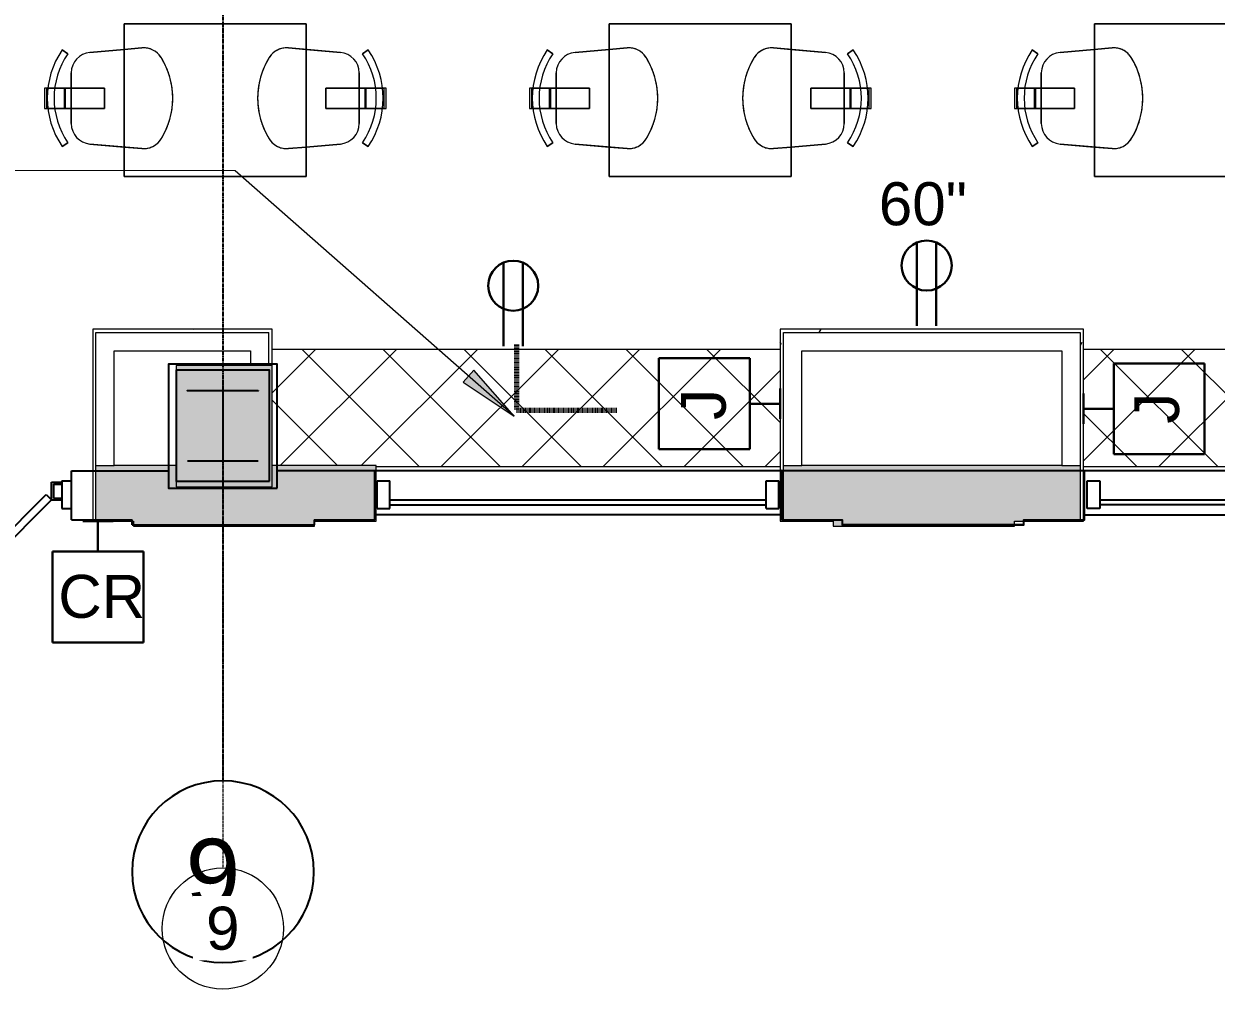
# Model space of a CAD drawing. Header units: inches. Extents: x 25273 to 28081, y 11840 to 13753.
# Drawn here: x 27502.4 to 27738.3, y 12012.5 to 12203.6 of the extents above; entities that cross this region are included whole.
import ezdxf
from ezdxf.xclip import XClip

# ---------------------------------------------------------------- set-up
doc = ezdxf.new("R2010")
doc.units = ezdxf.units.IN
doc.header["$MEASUREMENT"] = 0
doc.header["$XCLIPFRAME"] = 2
for name, pattern in [('L1$0$Plaza America BA02$0$CENTER2', [1.125, 0.75, -0.125, 0.125, -0.125]), ('L1$0$Plaza America BA02$0$DASHDOT', [1, 0.5, -0.25, 0, -0.25]), ('X1$0$Dash 1_8_', [0.25, 0.125, -0.125]), ('X1$0$Grid Line 1_2_', [0.875, 0.5, -0.125, 0.125, -0.125])]:
    doc.linetypes.add(name, pattern=pattern)
for name, color, linetype in [('L1$0$A-Cols-Extr', 3, 'Continuous'), ('L1$0$A-Glaz', 92, 'Continuous'), ('L1$0$A-Wall-Extr', 7, 'Continuous'), ('L1$0$Plaza America BA02$0$14', 5, 'L1$0$Plaza America BA02$0$DASHDOT'), ('L1$0$Plaza America BA02$0$A-Column grid', 252, 'L1$0$Plaza America BA02$0$CENTER2')]:
    doc.layers.add(name, color=color, linetype=linetype)
for name, color, linetype, lineweight in [('X1$0$A-ANNO-KEYN', 231, 'Continuous', 9), ('X1$0$A-ANNO-NOTE', 131, 'Continuous', 30), ('X1$0$A-DETL', 90, 'Continuous', 13), ('X1$0$A-WALL', 113, 'Continuous', 13), ('X1$0$A-WALL-PATT', 111, 'Continuous', 13), ('X1$0$I-FURN', 30, 'Continuous', 9), ('X1$0$I-WALL', 2, 'Continuous', 13), ('X1$0$Plaza America_Tower 1_2nd Floor -REVIT_dwg', 8, 'Continuous', 9), ('X1$0$Q-CASE', 31, 'Continuous', 9), ('X1$0$S-COLS', 52, 'Continuous', 13), ('X1$0$S-GRID', 1, 'Continuous', 9), ('X1$0$S-GRID-IDEN', 1, 'Continuous', 9)]:
    doc.layers.add(name, color=color, linetype=linetype, lineweight=lineweight)
doc.styles.add('L1$0$Plaza America BA02$0$MONOTXT', font='MONOTXT', dxfattribs={"height": 0.2})
doc.styles.add('X1$0$Arial', font='arial.ttf', dxfattribs={"height": 8.851796})
doc.styles.add('X1$0$Swis721 Lt BT', font='swissl.ttf', dxfattribs={"height": 8.514638})
pattern_1 = [(0, (0, 0), (30.72, 7.68), [1.267, -21.773, 1.267, -21.773, -122.88]), (0, (0, 0), (30.72, 7.68), [-46.08, 1.267, -44.813, 1.267, -21.773, -53.76]), (0, (0, 0), (30.72, 7.68), [-115.2, 1.267, -14.093, 1.267, -37.133]), (120, (11.52, 3.84), (-22.0110751, 22.7643004), [1.267, -21.773, 1.267, -21.773, -122.88]), (120, (11.52, 3.84), (-22.0110751, 22.7643004), [-46.08, 1.267, -44.813, 1.267, -21.773, -53.76]), (120, (11.52, 3.84), (-22.0110751, 22.7643004), [-115.2, 1.267, -14.093, 1.267, -37.133]), (240, (15.36, 19.2), (-8.7089249, -30.4443004), [1.267, -21.773, 1.267, -21.773, -122.88]), (240, (15.36, 19.2), (-8.7089249, -30.4443004), [-46.08, 1.267, -44.813, 1.267, -21.773, -53.76]), (240, (15.36, 19.2), (-8.7089249, -30.4443004), [-115.2, 1.267, -14.093, 1.267, -37.133])]

# ---------------------------------------------------------------- blocks, each defined once
blk = doc.blocks.new('L1')
at = {"layer": 'L1$0$A-Cols-Extr'}
for points in [[(27552.47, 12111.73), (27552.47, 12136.23), (27530.99, 12136.23), (27530.99, 12111.73)], [(27550.98, 12113.07), (27550.98, 12135.07), (27532.48, 12135.07), (27532.48, 12113.07)], [(27548.73, 12131.07), (27548.73, 12130.98), (27534.73, 12130.98), (27534.73, 12131.07)]]:
    blk.add_lwpolyline(points, close=True, dxfattribs=at)
for points in [[(27541.73, 12130.98), (27541.73, 12116.98)], [(27548.73, 12117.07), (27534.73, 12117.07)]]:
    blk.add_lwpolyline(points, dxfattribs=at)
at = {"layer": 'L1$0$A-Glaz'}
for p, q in [((27509.87, 12113.17), (27511.76, 12113.17)), ((27509.87, 12113.17), (27509.87, 12107.67)), ((27511.76, 12105.43), (27511.76, 12115.17)), ((27571.81, 12105.43), (27571.81, 12115.17)), ((27712.31, 12115.17), (27571.81, 12115.17)), ((27572.31, 12107.67), (27572.31, 12113.17)), ((27572.31, 12113.17), (27574.81, 12113.17)), ((27574.81, 12107.67), (27574.81, 12113.17)), ((27649.31, 12107.67), (27649.31, 12113.17)), ((27649.31, 12113.17), (27651.81, 12113.17)), ((27651.81, 12107.67), (27651.81, 12113.17)), ((27652.31, 12105.43), (27652.31, 12115.17)), ((27690.81, 12115.17), (27690.81, 12115.17)), ((27712.31, 12105.43), (27712.31, 12115.17)), ((27857.06, 12115.17), (27712.31, 12115.17)), ((27712.81, 12107.67), (27712.81, 12113.17)), ((27712.81, 12113.17), (27715.31, 12113.17)), ((27715.31, 12113.17), (27715.31, 12107.67)), ((27507.85, 12112.87), (27509.87, 12112.87)), ((27507.85, 12109.37), (27507.85, 12112.87)), ((27508.22, 12112.49), (27509.85, 12112.49)), ((27508.22, 12112.49), (27508.22, 12109.74)), ((27481.33, 12084.97), (27506.78, 12110.43)), ((27507.85, 12109.37), (27482.39, 12083.91)), ((27506.78, 12110.43), (27507.85, 12109.37)), ((27507.85, 12109.37), (27509.87, 12109.37)), ((27508.22, 12109.74), (27509.85, 12109.74)), ((27574.81, 12109.42), (27649.31, 12109.42)), ((27715.31, 12109.42), (27746.18, 12109.42)), ((27509.87, 12107.67), (27511.76, 12107.67)), ((27652.31, 12106.42), (27571.81, 12106.42)), ((27572.31, 12107.67), (27574.81, 12107.67)), ((27574.81, 12108.42), (27649.31, 12108.42)), ((27649.31, 12107.67), (27651.81, 12107.67)), ((27712.31, 12106.42), (27857.06, 12106.42)), ((27715.31, 12107.67), (27712.81, 12107.67)), ((27746.18, 12108.42), (27715.31, 12108.42)), ((27652.31, 12105.43), (27664.31, 12105.43)), ((27664.31, 12105.43), (27664.31, 12104.43)), ((27700.31, 12104.43), (27664.31, 12104.43)), ((27700.31, 12105.43), (27712.31, 12105.43)), ((27700.31, 12104.43), (27700.31, 12105.43))]:
    blk.add_line(p, q, dxfattribs=at)
at = {"layer": 'L1$0$A-Wall-Extr'}
for p, q in [((27511.81, 12115.17), (27530.99, 12115.17)), ((27571.81, 12115.17), (27552.47, 12115.17)), ((27511.81, 12105.43), (27523.81, 12105.43)), ((27523.81, 12104.43), (27523.81, 12105.43)), ((27523.81, 12104.43), (27559.81, 12104.43)), ((27559.81, 12105.43), (27571.81, 12105.43)), ((27559.81, 12105.43), (27559.81, 12104.43))]:
    blk.add_line(p, q, dxfattribs=at)
at = {"layer": 'L1$0$A-Wall-Extr', "linetype": 'Continuous', "flags": 128}
blk.add_lwpolyline([(27652.31, 12105.43), (27664.31, 12105.43), (27664.31, 12104.43), (27700.31, 12104.43), (27700.31, 12105.43), (27712.31, 12105.43), (27712.31, 12115.17), (27652.31, 12115.18)], close=True, dxfattribs=at)
at = {"layer": 'L1$0$Plaza America BA02$0$14', "linetype": 'Continuous'}
blk.add_ellipse((27541.77, 12035.78), major_axis=(18, 0), ratio=0.99964, start_param=0, end_param=6.283175, dxfattribs=at)
at = {"layer": 'L1$0$Plaza America BA02$0$A-Column grid'}
blk.add_line((27541.73, 12300.7), (27541.73, 12053.77), dxfattribs=at)
at = {"layer": 'L1$0$Plaza America BA02$0$14', "linetype": 'Continuous', "style": 'L1$0$Plaza America BA02$0$MONOTXT', "width": 1.000361}
blk.add_text('9', height=13.49, dxfattribs=at).set_placement((27533.95, 12028.8))
blk = doc.blocks.new('X1$0$C-Counter Top - ADJ HEIGHT-5035332-FIRST FLOOR POWER _ SIGNAL')
at = {"layer": 'X1$0$Q-CASE'}
h = blk.add_hatch(dxfattribs=at)
h.set_pattern_fill('FP1_4', color=256, style=0, pattern_type=2)
h.set_pattern_definition([(225, (27815.952, 12115.168), (8.012227, -8.012227), []), (315, (27815.952, 12115.168), (8.012227, 8.012227), [])])
h.paths.add_polyline_path([(103.9, -0.75), (-47.26, -0.75), (-47.26, -24), (103.9, -24), (103.9, -1)], flags=0)
for p, q in [((103.9, 0), (-41.11, 0)), ((-47.26, -0.25), (-47.26, -0.75)), ((-47.26, -0.75), (-47.26, -24)), ((-47.26, -0.75), (103.9, -0.75)), ((-47.26, -24), (103.9, -24))]:
    blk.add_line(p, q, dxfattribs=at)
blk = doc.blocks.new('X1$0$C-Counter Top - ADJ HEIGHT-5149138-FIRST FLOOR POWER _ SIGNAL')
at = {"layer": 'X1$0$Q-CASE'}
h = blk.add_hatch(dxfattribs=at)
h.set_pattern_fill('FP1_5', color=256, style=0, pattern_type=2)
h.set_pattern_definition([(225, (27605.419, 12115.173), (8.012227, -8.012227), []), (315, (27605.419, 12115.173), (8.012227, 8.012227), [])])
h.paths.add_polyline_path([(33.36, -0.75), (-46.64, -0.75), (-46.64, -24), (53.94, -24), (53.94, -1), (33.36, -1)], flags=0)
for p, q in [((33.36, 0), (-46.64, 0)), ((-46.64, -0.75), (33.36, -0.75)), ((-46.64, -24), (53.94, -24))]:
    blk.add_line(p, q, dxfattribs=at)
blk = doc.blocks.new('X1$0$30 x 60 table22 - 30 x 60 table-5036654-FIRST FLOOR POWER _ SIGNAL')
at = {"layer": 'X1$0$I-FURN'}
for p, q in [((3042.85, 795.88), (3006.85, 795.88)), ((3006.85, 795.88), (3006.85, 765.65)), ((3006.85, 765.65), (3006.85, 795.88)), ((3006.85, 795.88), (3042.85, 795.88)), ((3042.85, 765.65), (3042.85, 795.88)), ((3042.85, 795.88), (3042.85, 765.65)), ((3006.85, 765.65), (3042.85, 765.65)), ((3042.85, 765.65), (3006.85, 765.65))]:
    blk.add_line(p, q, dxfattribs=at)
blk = doc.blocks.new('X1$0$F-Chairs1 - Side 01-V161-FIRST FLOOR POWER _ SIGNAL')
at = {"layer": 'X1$0$I-FURN'}
for p, q in [((-9.07, 9.03), (-9.96, 19.32)), ((-9.96, 19.32), (-9.66, 15.81)), ((-9.66, 15.81), (-9.96, 19.32)), ((9.96, 19.32), (9.07, 9.03)), ((9.66, 15.81), (9.96, 19.32)), ((9.96, 19.32), (9.66, 15.81)), ((-9.66, 15.81), (-9.07, 9.03)), ((-9.07, 9.03), (-9.66, 15.81)), ((9.07, 9.03), (9.66, 15.81)), ((9.66, 15.81), (9.07, 9.03)), ((-2, 11.91), (-2, 5.32)), ((2, 11.91), (-2, 11.91)), ((-2, 11.91), (2, 11.91)), ((-2, 5.32), (-2, 11.91)), ((2, 11.91), (2, 5.32)), ((2, 5.32), (2, 11.91)), ((5.02, 5.32), (-5.02, 5.32)), ((-5.02, 5.32), (5.02, 5.32)), ((5.02, 5.32), (-5.02, 5.32)), ((-2, 5.32), (-2, 3.91)), ((-2, 4.21), (-2, 5.32)), ((2, 5.32), (2, 4.21)), ((2, 3.91), (2, 5.32)), ((-9.57, 3.52), (-8.8, 4.64)), ((-8.8, 4.64), (-9.57, 3.52)), ((-9.57, 3.52), (-8.8, 4.64)), ((2, 4.21), (-2, 4.21)), ((-2, 2.09), (-2, 4.21)), ((-2, 3.91), (-2, 2.09)), ((-2, 3.91), (2, 3.91)), ((2, 4.21), (2, 2.09)), ((2, 2.09), (2, 3.91)), ((8.8, 4.64), (9.57, 3.52)), ((9.57, 3.52), (8.8, 4.64)), ((8.8, 4.64), (9.57, 3.52)), ((-2, 2.09), (-2, 0.72)), ((-2, 0.72), (-2, 2.09)), ((-2, 0.72), (-2, 0)), ((-2, 0.46), (-2, 0.72)), ((2, 0.46), (-2, 0.46)), ((-2, 0.46), (-2, 0)), ((2, 0.46), (-2, 0.46)), ((2, 2.09), (2, 0.72)), ((2, 0.72), (2, 2.09)), ((2, 0.72), (2, 0.46)), ((2, 0), (2, 0.72)), ((2, 0), (2, 0.46)), ((-2, 0), (2, 0)), ((-2, 0), (2, 0))]:
    blk.add_line(p, q, dxfattribs=at)
for centre, radius, start, end in [((0, 10.06), 15.35, 58.407, 121.593), ((0, 10.06), 15.35, 58.407, 121.593), ((0, 10.06), 15.35, 112.5665, 121.593), ((0, 10.06), 15.35, 103.5399, 112.5665), ((0, 10.06), 15.35, 94.5133, 103.5399), ((0, 10.06), 15.35, 85.4867, 94.5133), ((0, 10.06), 15.35, 76.4601, 85.4867), ((0, 10.06), 15.35, 67.4335, 76.4601), ((0, 10.06), 15.35, 58.407, 67.4335), ((-5.91, 19.67), 4.06, 121.593, 184.9697), ((-5.91, 19.67), 4.06, 121.593, 184.9697), ((-5.91, 19.67), 4.06, 146.9437, 159.6191), ((-5.91, 19.67), 4.06, 134.2684, 146.9437), ((-5.91, 19.67), 4.06, 121.593, 134.2684), ((5.91, 19.67), 4.06, 355.0303, 58.407), ((5.91, 19.67), 4.06, 355.0303, 58.407), ((5.91, 19.67), 4.06, 45.7316, 58.407), ((5.91, 19.67), 4.06, 33.0563, 45.7316), ((5.91, 19.67), 4.06, 20.3809, 33.0563), ((-5.91, 19.67), 4.06, 172.2944, 184.9697), ((-5.91, 19.67), 4.06, 159.6191, 172.2944), ((5.91, 19.67), 4.06, 7.7056, 20.3809), ((5.91, 19.67), 4.06, 355.0303, 7.7056), ((-5.02, 9.38), 4.06, 184.9697, 270), ((-5.02, 9.38), 4.06, 184.9697, 270), ((-5.02, 9.38), 4.06, 184.9697, 270), ((5.02, 9.38), 4.06, 270, 355.0303), ((5.02, 9.38), 4.06, 270, 355.0303), ((5.02, 9.38), 4.06, 270, 355.0303), ((0, 17.51), 16.94, 235.6197, 304.3803), ((0, 17.51), 16.94, 235.6197, 304.3803), ((0, 17.51), 16.94, 235.6197, 304.3803), ((0, 17.51), 15.59, 235.6197, 304.3803), ((0, 17.51), 15.59, 235.6197, 304.3803), ((0, 17.51), 15.59, 235.6197, 304.3803)]:
    blk.add_arc(centre, radius, start, end, dxfattribs=at)
blk = doc.blocks.new('X1$0$30 x 60 table31 - 30 x 60 table-5036719-FIRST FLOOR POWER _ SIGNAL')
at = {"layer": 'X1$0$I-FURN'}
for p, q in [((3042.85, 795.88), (3006.85, 795.88)), ((3006.85, 795.88), (3006.85, 765.65)), ((3006.85, 765.65), (3006.85, 795.88)), ((3006.85, 795.88), (3042.85, 795.88)), ((3042.85, 765.65), (3042.85, 795.88)), ((3042.85, 795.88), (3042.85, 765.65)), ((3006.85, 765.65), (3042.85, 765.65)), ((3042.85, 765.65), (3006.85, 765.65))]:
    blk.add_line(p, q, dxfattribs=at)
blk = doc.blocks.new('X1$0$F-Chairs1 - Side 01-V162-FIRST FLOOR POWER _ SIGNAL')
at = {"layer": 'X1$0$I-FURN'}
for p, q in [((-9.07, 9.03), (-9.96, 19.32)), ((-9.96, 19.32), (-9.66, 15.81)), ((-9.66, 15.81), (-9.96, 19.32)), ((9.96, 19.32), (9.07, 9.03)), ((9.66, 15.81), (9.96, 19.32)), ((9.96, 19.32), (9.66, 15.81)), ((-9.66, 15.81), (-9.07, 9.03)), ((-9.07, 9.03), (-9.66, 15.81)), ((9.07, 9.03), (9.66, 15.81)), ((9.66, 15.81), (9.07, 9.03)), ((-2, 11.91), (-2, 5.32)), ((2, 11.91), (-2, 11.91)), ((-2, 11.91), (2, 11.91)), ((-2, 5.32), (-2, 11.91)), ((2, 11.91), (2, 5.32)), ((2, 5.32), (2, 11.91)), ((5.02, 5.32), (-5.02, 5.32)), ((-5.02, 5.32), (5.02, 5.32)), ((5.02, 5.32), (-5.02, 5.32)), ((-2, 5.32), (-2, 3.91)), ((-2, 4.21), (-2, 5.32)), ((2, 5.32), (2, 4.21)), ((2, 3.91), (2, 5.32)), ((-9.57, 3.52), (-8.8, 4.64)), ((-8.8, 4.64), (-9.57, 3.52)), ((-9.57, 3.52), (-8.8, 4.64)), ((2, 4.21), (-2, 4.21)), ((-2, 2.09), (-2, 4.21)), ((-2, 3.91), (-2, 2.09)), ((-2, 3.91), (2, 3.91)), ((2, 4.21), (2, 2.09)), ((2, 2.09), (2, 3.91)), ((8.8, 4.64), (9.57, 3.52)), ((9.57, 3.52), (8.8, 4.64)), ((8.8, 4.64), (9.57, 3.52)), ((-2, 2.09), (-2, 0.72)), ((-2, 0.72), (-2, 2.09)), ((-2, 0.72), (-2, 0)), ((-2, 0.46), (-2, 0.72)), ((2, 0.46), (-2, 0.46)), ((-2, 0.46), (-2, 0)), ((2, 0.46), (-2, 0.46)), ((2, 2.09), (2, 0.72)), ((2, 0.72), (2, 2.09)), ((2, 0.72), (2, 0.46)), ((2, 0), (2, 0.72)), ((2, 0), (2, 0.46)), ((-2, 0), (2, 0)), ((-2, 0), (2, 0))]:
    blk.add_line(p, q, dxfattribs=at)
for centre, radius, start, end in [((0, 10.06), 15.35, 58.407, 121.593), ((0, 10.06), 15.35, 58.407, 121.593), ((0, 10.06), 15.35, 112.5665, 121.593), ((0, 10.06), 15.35, 103.5399, 112.5665), ((0, 10.06), 15.35, 94.5133, 103.5399), ((0, 10.06), 15.35, 85.4867, 94.5133), ((0, 10.06), 15.35, 76.4601, 85.4867), ((0, 10.06), 15.35, 67.4335, 76.4601), ((0, 10.06), 15.35, 58.407, 67.4335), ((-5.91, 19.67), 4.06, 121.593, 184.9697), ((-5.91, 19.67), 4.06, 121.593, 184.9697), ((-5.91, 19.67), 4.06, 146.9437, 159.6191), ((-5.91, 19.67), 4.06, 134.2684, 146.9437), ((-5.91, 19.67), 4.06, 121.593, 134.2684), ((5.91, 19.67), 4.06, 355.0303, 58.407), ((5.91, 19.67), 4.06, 355.0303, 58.407), ((5.91, 19.67), 4.06, 45.7316, 58.407), ((5.91, 19.67), 4.06, 33.0563, 45.7316), ((5.91, 19.67), 4.06, 20.3809, 33.0563), ((-5.91, 19.67), 4.06, 172.2944, 184.9697), ((-5.91, 19.67), 4.06, 159.6191, 172.2944), ((5.91, 19.67), 4.06, 7.7056, 20.3809), ((5.91, 19.67), 4.06, 355.0303, 7.7056), ((-5.02, 9.38), 4.06, 184.9697, 270), ((-5.02, 9.38), 4.06, 184.9697, 270), ((-5.02, 9.38), 4.06, 184.9697, 270), ((5.02, 9.38), 4.06, 270, 355.0303), ((5.02, 9.38), 4.06, 270, 355.0303), ((5.02, 9.38), 4.06, 270, 355.0303), ((0, 17.51), 16.94, 235.6197, 304.3803), ((0, 17.51), 16.94, 235.6197, 304.3803), ((0, 17.51), 16.94, 235.6197, 304.3803), ((0, 17.51), 15.59, 235.6197, 304.3803), ((0, 17.51), 15.59, 235.6197, 304.3803), ((0, 17.51), 15.59, 235.6197, 304.3803)]:
    blk.add_arc(centre, radius, start, end, dxfattribs=at)
blk = doc.blocks.new('X1$0$F-Chairs1 - Side 01-V171-FIRST FLOOR POWER _ SIGNAL')
at = {"layer": 'X1$0$I-FURN'}
for p, q in [((2, 0), (-2, 0)), ((-2, 0), (-2, -0.46)), ((2, 0), (-2, 0)), ((-2, 0), (-2, -0.72)), ((2, -0.46), (2, 0)), ((2, -0.72), (2, 0)), ((-2, -0.46), (2, -0.46)), ((-2, -0.46), (2, -0.46)), ((-2, -0.72), (-2, -0.46)), ((-2, -0.72), (-2, -2.09)), ((-2, -2.09), (-2, -0.72)), ((-2, -2.09), (-2, -3.91)), ((-2, -4.21), (-2, -2.09)), ((2, -0.46), (2, -0.72)), ((2, -0.72), (2, -2.09)), ((2, -2.09), (2, -0.72)), ((2, -2.09), (2, -4.21)), ((2, -3.91), (2, -2.09)), ((-9.57, -3.52), (-8.8, -4.64)), ((-9.57, -3.52), (-8.8, -4.64)), ((-8.8, -4.64), (-9.57, -3.52)), ((-2, -3.91), (-2, -5.32)), ((2, -3.91), (-2, -3.91)), ((-2, -4.21), (2, -4.21)), ((-2, -5.32), (-2, -4.21)), ((2, -5.32), (2, -3.91)), ((2, -4.21), (2, -5.32)), ((8.8, -4.64), (9.57, -3.52)), ((8.8, -4.64), (9.57, -3.52)), ((9.57, -3.52), (8.8, -4.64)), ((5.02, -5.32), (-5.02, -5.32)), ((5.02, -5.32), (-5.02, -5.32)), ((-5.02, -5.32), (5.02, -5.32)), ((-2, -5.32), (-2, -11.91)), ((-2, -11.91), (-2, -5.32)), ((2, -5.32), (2, -11.91)), ((2, -11.91), (2, -5.32)), ((-9.07, -9.03), (-9.96, -19.32)), ((-9.07, -9.03), (-9.66, -15.81)), ((-9.66, -15.81), (-9.07, -9.03)), ((9.96, -19.32), (9.07, -9.03)), ((9.66, -15.81), (9.07, -9.03)), ((9.07, -9.03), (9.66, -15.81)), ((2, -11.91), (-2, -11.91)), ((-2, -11.91), (2, -11.91)), ((-9.66, -15.81), (-9.96, -19.32)), ((-9.96, -19.32), (-9.66, -15.81)), ((9.96, -19.32), (9.66, -15.81)), ((9.66, -15.81), (9.96, -19.32))]:
    blk.add_line(p, q, dxfattribs=at)
for centre, radius, start, end in [((0, -17.51), 16.94, 55.6197, 124.3803), ((0, -17.51), 16.94, 55.6197, 124.3803), ((0, -17.51), 16.94, 55.6197, 124.3803), ((0, -17.51), 15.59, 55.6197, 124.3803), ((0, -17.51), 15.59, 55.6197, 124.3803), ((0, -17.51), 15.59, 55.6197, 124.3803), ((-5.02, -9.38), 4.06, 90, 175.0303), ((-5.02, -9.38), 4.06, 90, 175.0303), ((-5.02, -9.38), 4.06, 90, 175.0303), ((5.02, -9.38), 4.06, 4.9697, 90), ((5.02, -9.38), 4.06, 4.9697, 90), ((5.02, -9.38), 4.06, 4.9697, 90), ((-5.91, -19.67), 4.06, 175.0303, 238.407), ((-5.91, -19.67), 4.06, 175.0303, 238.407), ((-5.91, -19.67), 4.06, 175.0303, 187.7056), ((-5.91, -19.67), 4.06, 187.7056, 200.3809), ((-5.91, -19.67), 4.06, 200.3809, 213.0563), ((5.91, -19.67), 4.06, 301.593, 4.9697), ((5.91, -19.67), 4.06, 301.593, 4.9697), ((5.91, -19.67), 4.06, 326.9437, 339.6191), ((5.91, -19.67), 4.06, 339.6191, 352.2944), ((5.91, -19.67), 4.06, 352.2944, 4.9697), ((-5.91, -19.67), 4.06, 213.0563, 225.7316), ((-5.91, -19.67), 4.06, 225.7316, 238.407), ((0, -10.06), 15.35, 238.407, 301.593), ((0, -10.06), 15.35, 238.407, 301.593), ((0, -10.06), 15.35, 238.407, 247.4335), ((0, -10.06), 15.35, 292.5665, 301.593), ((5.91, -19.67), 4.06, 301.593, 314.2684), ((5.91, -19.67), 4.06, 314.2684, 326.9437), ((0, -10.06), 15.35, 247.4335, 256.4601), ((0, -10.06), 15.35, 256.4601, 265.4867), ((0, -10.06), 15.35, 265.4867, 274.5133), ((0, -10.06), 15.35, 274.5133, 283.5399), ((0, -10.06), 15.35, 283.5399, 292.5665)]:
    blk.add_arc(centre, radius, start, end, dxfattribs=at)
blk = doc.blocks.new('X1$0$30 x 60 table35 - 30 x 60 table-5036780-FIRST FLOOR POWER _ SIGNAL')
at = {"layer": 'X1$0$I-FURN'}
for p, q in [((3042.85, 795.88), (3006.85, 795.88)), ((3006.85, 795.88), (3006.85, 765.65)), ((3006.85, 765.65), (3006.85, 795.88)), ((3006.85, 795.88), (3042.85, 795.88)), ((3042.85, 765.65), (3042.85, 795.88)), ((3042.85, 795.88), (3042.85, 765.65)), ((3006.85, 765.65), (3042.85, 765.65)), ((3042.85, 765.65), (3006.85, 765.65))]:
    blk.add_line(p, q, dxfattribs=at)
blk = doc.blocks.new('X1$0$F-Chairs1 - Side 01-V169-FIRST FLOOR POWER _ SIGNAL')
at = {"layer": 'X1$0$I-FURN'}
for p, q in [((-9.07, 9.03), (-9.96, 19.32)), ((-9.96, 19.32), (-9.66, 15.81)), ((-9.66, 15.81), (-9.96, 19.32)), ((9.96, 19.32), (9.07, 9.03)), ((9.66, 15.81), (9.96, 19.32)), ((9.96, 19.32), (9.66, 15.81)), ((-9.66, 15.81), (-9.07, 9.03)), ((-9.07, 9.03), (-9.66, 15.81)), ((9.07, 9.03), (9.66, 15.81)), ((9.66, 15.81), (9.07, 9.03)), ((-2, 11.91), (-2, 5.32)), ((2, 11.91), (-2, 11.91)), ((-2, 11.91), (2, 11.91)), ((-2, 5.32), (-2, 11.91)), ((2, 11.91), (2, 5.32)), ((2, 5.32), (2, 11.91)), ((5.02, 5.32), (-5.02, 5.32)), ((-5.02, 5.32), (5.02, 5.32)), ((5.02, 5.32), (-5.02, 5.32)), ((-2, 5.32), (-2, 3.91)), ((-2, 4.21), (-2, 5.32)), ((2, 5.32), (2, 4.21)), ((2, 3.91), (2, 5.32)), ((-9.57, 3.52), (-8.8, 4.64)), ((-8.8, 4.64), (-9.57, 3.52)), ((-9.57, 3.52), (-8.8, 4.64)), ((2, 4.21), (-2, 4.21)), ((-2, 2.09), (-2, 4.21)), ((-2, 3.91), (-2, 2.09)), ((-2, 3.91), (2, 3.91)), ((2, 4.21), (2, 2.09)), ((2, 2.09), (2, 3.91)), ((8.8, 4.64), (9.57, 3.52)), ((9.57, 3.52), (8.8, 4.64)), ((8.8, 4.64), (9.57, 3.52)), ((-2, 2.09), (-2, 0.72)), ((-2, 0.72), (-2, 2.09)), ((-2, 0.72), (-2, 0)), ((-2, 0.46), (-2, 0.72)), ((2, 0.46), (-2, 0.46)), ((-2, 0.46), (-2, 0)), ((2, 0.46), (-2, 0.46)), ((2, 2.09), (2, 0.72)), ((2, 0.72), (2, 2.09)), ((2, 0.72), (2, 0.46)), ((2, 0), (2, 0.72)), ((2, 0), (2, 0.46)), ((-2, 0), (2, 0)), ((-2, 0), (2, 0))]:
    blk.add_line(p, q, dxfattribs=at)
for centre, radius, start, end in [((0, 10.06), 15.35, 58.407, 121.593), ((0, 10.06), 15.35, 58.407, 121.593), ((0, 10.06), 15.35, 112.5665, 121.593), ((0, 10.06), 15.35, 103.5399, 112.5665), ((0, 10.06), 15.35, 94.5133, 103.5399), ((0, 10.06), 15.35, 85.4867, 94.5133), ((0, 10.06), 15.35, 76.4601, 85.4867), ((0, 10.06), 15.35, 67.4335, 76.4601), ((0, 10.06), 15.35, 58.407, 67.4335), ((-5.91, 19.67), 4.06, 121.593, 184.9697), ((-5.91, 19.67), 4.06, 121.593, 184.9697), ((-5.91, 19.67), 4.06, 134.2684, 159.6191), ((-5.91, 19.67), 4.06, 121.593, 134.2684), ((5.91, 19.67), 4.06, 355.0303, 58.407), ((5.91, 19.67), 4.06, 355.0303, 58.407), ((5.91, 19.67), 4.06, 45.7316, 58.407), ((5.91, 19.67), 4.06, 33.0563, 45.7316), ((5.91, 19.67), 4.06, 20.3809, 33.0563), ((-5.91, 19.67), 4.06, 172.2944, 184.9697), ((-5.91, 19.67), 4.06, 159.6191, 172.2944), ((5.91, 19.67), 4.06, 7.7056, 20.3809), ((5.91, 19.67), 4.06, 355.0303, 7.7056), ((-5.02, 9.38), 4.06, 184.9697, 270), ((-5.02, 9.38), 4.06, 184.9697, 270), ((-5.02, 9.38), 4.06, 184.9697, 270), ((5.02, 9.38), 4.06, 270, 355.0303), ((5.02, 9.38), 4.06, 270, 355.0303), ((5.02, 9.38), 4.06, 270, 355.0303), ((0, 17.51), 16.94, 235.6197, 304.3803), ((0, 17.51), 16.94, 235.6197, 304.3803), ((0, 17.51), 16.94, 235.6197, 304.3803), ((0, 17.51), 15.59, 235.6197, 304.3803), ((0, 17.51), 15.59, 235.6197, 304.3803), ((0, 17.51), 15.59, 235.6197, 304.3803)]:
    blk.add_arc(centre, radius, start, end, dxfattribs=at)
blk = doc.blocks.new('X1$0$F-Chairs1 - Side 01-V174-FIRST FLOOR POWER _ SIGNAL')
at = {"layer": 'X1$0$I-FURN'}
for p, q in [((2, 0), (-2, 0)), ((-2, 0), (-2, -0.46)), ((2, 0), (-2, 0)), ((-2, 0), (-2, -0.72)), ((2, -0.46), (2, 0)), ((2, -0.72), (2, 0)), ((-2, -0.46), (2, -0.46)), ((-2, -0.46), (2, -0.46)), ((-2, -0.72), (-2, -0.46)), ((-2, -0.72), (-2, -2.09)), ((-2, -2.09), (-2, -0.72)), ((-2, -2.09), (-2, -3.91)), ((-2, -4.21), (-2, -2.09)), ((2, -0.46), (2, -0.72)), ((2, -0.72), (2, -2.09)), ((2, -2.09), (2, -0.72)), ((2, -2.09), (2, -4.21)), ((2, -3.91), (2, -2.09)), ((-9.57, -3.52), (-8.8, -4.64)), ((-9.57, -3.52), (-8.8, -4.64)), ((-8.8, -4.64), (-9.57, -3.52)), ((-2, -3.91), (-2, -5.32)), ((2, -3.91), (-2, -3.91)), ((-2, -4.21), (2, -4.21)), ((-2, -5.32), (-2, -4.21)), ((2, -5.32), (2, -3.91)), ((2, -4.21), (2, -5.32)), ((8.8, -4.64), (9.57, -3.52)), ((8.8, -4.64), (9.57, -3.52)), ((9.57, -3.52), (8.8, -4.64)), ((5.02, -5.32), (-5.02, -5.32)), ((5.02, -5.32), (-5.02, -5.32)), ((-5.02, -5.32), (5.02, -5.32)), ((-2, -5.32), (-2, -11.91)), ((-2, -11.91), (-2, -5.32)), ((2, -5.32), (2, -11.91)), ((2, -11.91), (2, -5.32)), ((-9.07, -9.03), (-9.96, -19.32)), ((-9.07, -9.03), (-9.66, -15.81)), ((-9.66, -15.81), (-9.07, -9.03)), ((9.96, -19.32), (9.07, -9.03)), ((9.66, -15.81), (9.07, -9.03)), ((9.07, -9.03), (9.66, -15.81)), ((2, -11.91), (-2, -11.91)), ((-2, -11.91), (2, -11.91)), ((-9.66, -15.81), (-9.96, -19.32)), ((-9.96, -19.32), (-9.66, -15.81)), ((9.96, -19.32), (9.66, -15.81)), ((9.66, -15.81), (9.96, -19.32))]:
    blk.add_line(p, q, dxfattribs=at)
for centre, radius, start, end in [((0, -17.51), 16.94, 55.6197, 124.3803), ((0, -17.51), 16.94, 55.6197, 124.3803), ((0, -17.51), 16.94, 55.6197, 124.3803), ((0, -17.51), 15.59, 55.6197, 124.3803), ((0, -17.51), 15.59, 55.6197, 124.3803), ((0, -17.51), 15.59, 55.6197, 124.3803), ((-5.02, -9.38), 4.06, 90, 175.0303), ((-5.02, -9.38), 4.06, 90, 175.0303), ((-5.02, -9.38), 4.06, 90, 175.0303), ((5.02, -9.38), 4.06, 4.9697, 90), ((5.02, -9.38), 4.06, 4.9697, 90), ((5.02, -9.38), 4.06, 4.9697, 90), ((-5.91, -19.67), 4.06, 175.0303, 238.407), ((-5.91, -19.67), 4.06, 175.0303, 238.407), ((-5.91, -19.67), 4.06, 175.0303, 187.7056), ((-5.91, -19.67), 4.06, 187.7056, 200.3809), ((-5.91, -19.67), 4.06, 200.3809, 213.0563), ((5.91, -19.67), 4.06, 301.593, 4.9697), ((5.91, -19.67), 4.06, 301.593, 4.9697), ((5.91, -19.67), 4.06, 326.9437, 339.6191), ((5.91, -19.67), 4.06, 339.6191, 352.2944), ((5.91, -19.67), 4.06, 352.2944, 4.9697), ((-5.91, -19.67), 4.06, 213.0563, 225.7316), ((-5.91, -19.67), 4.06, 225.7316, 238.407), ((0, -10.06), 15.35, 238.407, 301.593), ((0, -10.06), 15.35, 238.407, 301.593), ((0, -10.06), 15.35, 238.407, 247.4335), ((0, -10.06), 15.35, 292.5665, 301.593), ((5.91, -19.67), 4.06, 301.593, 314.2684), ((5.91, -19.67), 4.06, 314.2684, 326.9437), ((0, -10.06), 15.35, 247.4335, 265.4867), ((0, -10.06), 15.35, 265.4867, 283.5399), ((0, -10.06), 15.35, 283.5399, 292.5665)]:
    blk.add_arc(centre, radius, start, end, dxfattribs=at)
blk = doc.blocks.new('X1$0$Concrete-Rectangular-Column - 19 X 24-5195709-FIRST FLOOR POWER _ SIGNAL')
at = {"layer": 'X1$0$S-COLS', "lineweight": 9}
blk.add_hatch(color=7, dxfattribs=at).paths.add_polyline_path([(-9.5, -12), (9.5, -12), (9.5, 12), (-9.5, 12)], flags=0)
at = {"layer": 'X1$0$S-COLS', "color": 8, "lineweight": 20}
for p, q in [((9.5, 12), (-9.5, 12)), ((-9.5, 12), (-9.5, -12)), ((9.5, -12), (9.5, 12)), ((-9.5, -12), (9.5, -12))]:
    blk.add_line(p, q, dxfattribs=at)
blk = doc.blocks.new('X1$0$Grid - Grid Head - Circle-50561-FIRST FLOOR POWER _ SIGNAL')
at = {"layer": 'X1$0$S-GRID-IDEN'}
blk.add_circle((0, 0), 0.125, dxfattribs=at)
blk = doc.blocks.new('X1')
at = {"layer": 'X1$0$A-ANNO-KEYN'}
blk.add_hatch(color=256, dxfattribs=at).paths.add_polyline_path([(27599.38, 12125.94), (27591.42, 12135.05), (27589.33, 12132.68)], flags=0)
at = {"layer": 'X1$0$A-WALL-PATT', "lineweight": 9}
h = blk.add_hatch(dxfattribs=at)
h.set_pattern_fill('FP1_1', color=256, style=0, pattern_type=2)
h.set_pattern_definition(pattern_1)
h.paths.add_polyline_path([(27516.63, 12142.54), (27550.85, 12142.54), (27550.85, 12143.17), (27516.01, 12143.17), (27516.01, 12142.54)], flags=0)
h = blk.add_hatch(dxfattribs=at)
h.set_pattern_fill('FP1_1', color=256, style=0, pattern_type=2)
h.set_pattern_definition(pattern_1)
h.paths.add_polyline_path([(27711.43, 12142.54), (27711.42, 12143.17), (27652.06, 12143.17), (27652.06, 12142.54), (27707.81, 12142.54)], flags=0)
h = blk.add_hatch(dxfattribs=at)
h.set_pattern_fill('FP1_1', color=256, style=0, pattern_type=2)
h.set_pattern_definition(pattern_1)
h.paths.add_polyline_path([(27652.68, 12105.17), (27652.68, 12142.54), (27652.06, 12142.54), (27652.06, 12105.17)], flags=0)
h = blk.add_hatch(dxfattribs=at)
h.set_pattern_fill('FP1_1', color=256, style=0, pattern_type=2)
h.set_pattern_definition(pattern_1)
h.paths.add_polyline_path([(27712.06, 12105.17), (27712.06, 12143.17), (27711.43, 12143.17), (27711.43, 12105.17)], flags=0)
for points in [[(27520.26, 12105.17), (27524.06, 12105.17), (27524.06, 12116.17), (27516.63, 12116.17), (27516.63, 12105.17)], [(27524.06, 12104.17), (27559.9, 12104.17), (27559.9, 12116.17), (27551.48, 12116.17), (27551.48, 12111.98), (27532.48, 12111.98), (27532.48, 12116.17), (27524.06, 12116.17), (27524.06, 12105.17)], [(27572.06, 12105.17), (27572.06, 12116.17), (27559.9, 12116.17), (27559.9, 12105.17)], [(27662.56, 12105.17), (27662.56, 12116.17), (27652.68, 12116.17), (27652.68, 12105.17)], [(27697.54, 12104.17), (27698.4, 12104.17), (27698.4, 12116.17), (27662.56, 12116.17), (27662.56, 12104.17), (27663.13, 12104.17)], [(27711.43, 12105.17), (27711.43, 12116.17), (27698.4, 12116.17), (27698.4, 12105.17)]]:
    blk.add_hatch(color=7, dxfattribs=at).paths.add_polyline_path(points, flags=0)
at = {"layer": 'X1$0$A-ANNO-KEYN'}
for p, q in [((27544.17, 12174.55), (27487.11, 12174.57)), ((27599.38, 12125.94), (27544.17, 12174.55)), ((27591.42, 12135.05), (27589.33, 12132.68)), ((27599.38, 12125.94), (27591.42, 12135.05)), ((27589.33, 12132.68), (27599.38, 12125.94))]:
    blk.add_line(p, q, dxfattribs=at)
at = {"layer": 'X1$0$A-ANNO-NOTE'}
for p, q in [((27679.13, 12143.82), (27679.13, 12160.35)), ((27682.96, 12143.82), (27682.96, 12160.35)), ((27597.3, 12139.83), (27597.3, 12156.35)), ((27601.14, 12139.83), (27601.14, 12156.35)), ((27646.06, 12137.42), (27628.06, 12137.42)), ((27628.06, 12137.42), (27628.06, 12119.42)), ((27646.06, 12119.42), (27646.06, 12137.42)), ((27718.06, 12136.42), (27718.06, 12118.42)), ((27736.06, 12136.42), (27718.06, 12136.42)), ((27736.06, 12118.42), (27736.06, 12136.42)), ((27652.06, 12131.42), (27652.06, 12125.42)), ((27712.06, 12124.42), (27712.06, 12130.42)), ((27652.06, 12128.42), (27646.06, 12128.42)), ((27712.06, 12127.42), (27718.06, 12127.42)), ((27628.06, 12119.42), (27646.06, 12119.42)), ((27718.06, 12118.42), (27736.06, 12118.42)), ((27514.01, 12105.17), (27520.01, 12105.17)), ((27517.01, 12105.17), (27517.01, 12099.17)), ((27526.01, 12099.17), (27508.01, 12099.17)), ((27508.01, 12099.17), (27508.01, 12081.17)), ((27526.01, 12081.17), (27526.01, 12099.17)), ((27508.01, 12081.17), (27526.01, 12081.17))]:
    blk.add_line(p, q, dxfattribs=at)
for centre in [(27681.05, 12155.78), (27599.22, 12151.79)]:
    blk.add_circle(centre, 4.95, dxfattribs=at)
at = {"layer": 'X1$0$A-DETL', "linetype": 'X1$0$Dash 1_8_', "lineweight": 70}
for p, q in [((27599.85, 12140.17), (27599.85, 12127.17)), ((27599.85, 12127.17), (27619.85, 12127.17))]:
    blk.add_line(p, q, dxfattribs=at)
at = {"layer": 'X1$0$A-WALL'}
for p, q in [((27516.63, 12142.54), (27550.85, 12142.54)), ((27516.63, 12105.17), (27516.63, 12142.54)), ((27550.85, 12135.98), (27550.85, 12142.54)), ((27652.68, 12142.54), (27711.43, 12142.54)), ((27652.68, 12105.17), (27652.68, 12142.54)), ((27711.43, 12142.54), (27711.43, 12105.17)), ((27516.63, 12116.17), (27520.26, 12116.17)), ((27652.68, 12116.17), (27656.31, 12116.17)), ((27707.81, 12116.17), (27711.43, 12116.17))]:
    blk.add_line(p, q, dxfattribs=at)
at = {"layer": 'X1$0$A-WALL', "color": 8, "lineweight": 20}
for p, q in [((27516.01, 12116.17), (27516.01, 12105.17)), ((27532.48, 12116.17), (27520.26, 12116.17)), ((27572.06, 12116.17), (27551.48, 12116.17)), ((27572.06, 12105.17), (27572.06, 12116.17)), ((27652.06, 12116.17), (27652.06, 12105.17)), ((27707.81, 12116.17), (27656.31, 12116.17)), ((27712.06, 12105.17), (27712.06, 12116.17)), ((27516.01, 12105.17), (27524.06, 12105.17)), ((27524.06, 12105.17), (27524.06, 12104.17)), ((27524.06, 12104.17), (27559.9, 12104.17)), ((27559.9, 12104.17), (27559.9, 12105.17)), ((27559.9, 12105.17), (27572.06, 12105.17)), ((27652.06, 12105.17), (27662.56, 12105.17)), ((27662.56, 12105.17), (27662.56, 12104.17)), ((27662.56, 12104.17), (27698.4, 12104.17)), ((27698.4, 12104.17), (27698.4, 12105.17)), ((27698.4, 12105.17), (27712.06, 12105.17))]:
    blk.add_line(p, q, dxfattribs=at)
at = {"layer": 'X1$0$I-WALL'}
for p, q in [((27551.48, 12143.17), (27516.01, 12143.17)), ((27516.01, 12143.17), (27516.01, 12116.17)), ((27551.48, 12135.98), (27551.48, 12143.17)), ((27712.06, 12143.17), (27652.06, 12143.17)), ((27652.06, 12143.17), (27652.06, 12116.17)), ((27712.06, 12116.17), (27712.06, 12143.17)), ((27520.26, 12138.92), (27547.23, 12138.92)), ((27520.26, 12116.17), (27520.26, 12138.92)), ((27547.23, 12138.92), (27547.23, 12135.98)), ((27656.31, 12138.92), (27707.81, 12138.92)), ((27656.31, 12116.17), (27656.31, 12138.92)), ((27707.81, 12138.92), (27707.81, 12116.17))]:
    blk.add_line(p, q, dxfattribs=at)
at = {"layer": 'X1$0$S-GRID', "linetype": 'X1$0$Grid Line 1_2_'}
blk.add_line((27541.73, 12132.53), (27541.73, 12036.53), dxfattribs=at)
at = {"layer": 'X1$0$I-FURN'}
for name, p, rotation in [('X1$0$30 x 60 table35 - 30 x 60 table-5036780-FIRST FLOOR POWER _ SIGNAL', (30565.09, 12969.28), 180), ('X1$0$30 x 60 table31 - 30 x 60 table-5036719-FIRST FLOOR POWER _ SIGNAL', (30661.09, 12969.28), 180), ('X1$0$30 x 60 table22 - 30 x 60 table-5036654-FIRST FLOOR POWER _ SIGNAL', (30757.09, 12969.28), 180), ('X1$0$F-Chairs1 - Side 01-V169-FIRST FLOOR POWER _ SIGNAL', (27506.42, 12188.9), 269.9999999999993), ('X1$0$F-Chairs1 - Side 01-V174-FIRST FLOOR POWER _ SIGNAL', (27574.04, 12188.9), 270.0000000000007), ('X1$0$F-Chairs1 - Side 01-V162-FIRST FLOOR POWER _ SIGNAL', (27602.42, 12188.9), 269.9999999999993), ('X1$0$F-Chairs1 - Side 01-V171-FIRST FLOOR POWER _ SIGNAL', (27670.04, 12188.9), 270.0000000000007), ('X1$0$F-Chairs1 - Side 01-V161-FIRST FLOOR POWER _ SIGNAL', (27698.42, 12188.9), 269.9999999999993)]:
    blk.add_blockref(name, p, dxfattribs=dict(at, rotation=rotation))
at = {"layer": 'X1$0$Plaza America_Tower 1_2nd Floor -REVIT_dwg'}
ref = blk.add_blockref('L1', (0, 0), dxfattribs=at)
XClip(ref).set_block_clipping_path([(25272.8646056985, 11839.529198946), (28080.6732038753, 13753.216736761)])
at = {"layer": 'X1$0$Q-CASE', "rotation": 180}
for name, p in [('X1$0$C-Counter Top - ADJ HEIGHT-5149138-FIRST FLOOR POWER _ SIGNAL', (27605.42, 12115.17)), ('X1$0$C-Counter Top - ADJ HEIGHT-5035332-FIRST FLOOR POWER _ SIGNAL', (27815.95, 12115.17))]:
    blk.add_blockref(name, p, dxfattribs=at)
at = {"layer": 'X1$0$S-COLS', "lineweight": 9}
blk.add_blockref('X1$0$Concrete-Rectangular-Column - 19 X 24-5195709-FIRST FLOOR POWER _ SIGNAL', (27541.98, 12123.98), dxfattribs=at)
at = {"layer": 'X1$0$S-GRID-IDEN', "xscale": 95.99999999999994, "yscale": 95.99999999999994, "zscale": 95.99999999999994, "rotation": 180}
blk.add_blockref('X1$0$Grid - Grid Head - Circle-50561-FIRST FLOOR POWER _ SIGNAL', (27541.73, 12024.53), dxfattribs=at)
at = {"layer": 'X1$0$A-ANNO-NOTE', "lineweight": 9, "char_height": 8.515, "line_spacing_factor": 1.00667, "style": 'X1$0$Swis721 Lt BT'}
for s, insert, width, attachment_point in [('60"', (27680.31, 12172.27), 18.9, 2), ('CR', (27509.18, 12094.55), 19.116, 1)]:
    blk.add_mtext(s, dxfattribs=dict(at, insert=insert, width=width, attachment_point=attachment_point))
at = {"layer": 'X1$0$A-ANNO-NOTE', "lineweight": 9, "char_height": 8.85, "width": 7.344, "attachment_point": 2, "rotation": 90, "line_spacing_factor": 0.938532, "style": 'X1$0$Arial'}
for insert in [(27632.43, 12128.3), (27722.15, 12127.55)]:
    blk.add_mtext('J', dxfattribs=dict(at, insert=insert))
at = {"layer": 'X1$0$S-GRID-IDEN', "insert": (27541.73, 12028.86), "char_height": 8.51, "width": 7.56, "attachment_point": 2, "line_spacing_factor": 1.00667, "style": 'X1$0$Swis721 Lt BT', "bg_fill": 3, "box_fill_scale": 1.25, "bg_fill_color": 0, "bg_fill_transparency": 0}
blk.add_mtext('9', dxfattribs=at)

msp = doc.modelspace()

# ---------------------------------------------------------------- block references
at = {"lineweight": 5}
msp.add_blockref('X1', (0, 0), dxfattribs=at)

doc.saveas('drawing.dxf')
